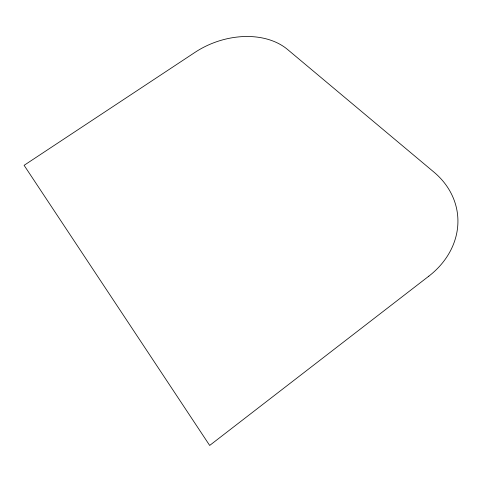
<?xml version="1.0" encoding="UTF-8"?>
<svg xmlns="http://www.w3.org/2000/svg" width="482" height="482" viewBox="0 0 482 482"><rect width="100%" height="100%" fill="white"/><g stroke="black" fill="none" stroke-linecap="round" stroke-linejoin="round"><path stroke-width="0.72" d="M428.841 276.156L209.676 445.44L24.1 165.326L195.047 52.333A70.721 50.887 -19.6 0 1 287.543 49.471L433.981 172.146A85.814 71.746 -6.5 0 1 428.841 276.156"/></g></svg>
